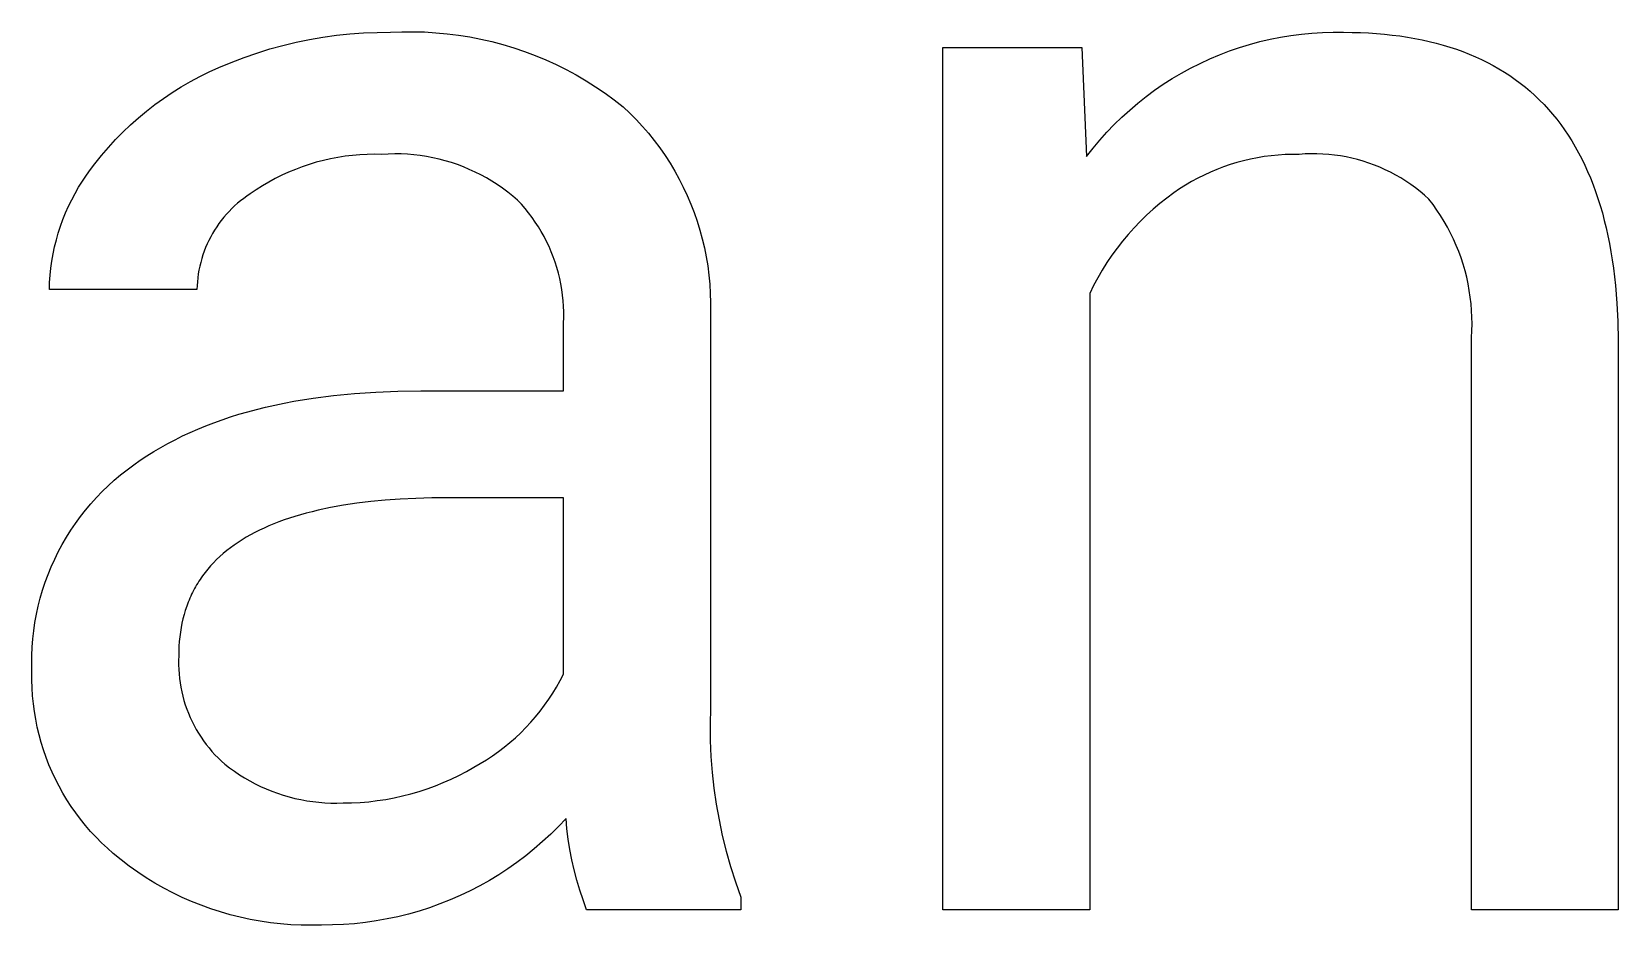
# Model space of a CAD drawing. Header units: millimetres. Extents: x 0 to 5466, y 0 to 3819.
# Drawn here: x 3814.23 to 3859.83, y 240.43 to 266.11 of the extents above; entities that cross this region are included whole.
import ezdxf

# ---------------------------------------------------------------- set-up
doc = ezdxf.new("R2010")
doc.units = ezdxf.units.MM
doc.header["$MEASUREMENT"] = 0
doc.layers.add('Domyślny', color=7, linetype='Continuous', true_color=0x000000)

msp = doc.modelspace()

# ---------------------------------------------------------------- linework, layer by layer
at = {"layer": 'Domyślny'}
for p, q in [((3821.829, 265.812), (3822.211, 265.89)), ((3822.211, 265.89), (3822.597, 265.957)), ((3822.597, 265.957), (3822.984, 266.01)), ((3822.984, 266.01), (3823.372, 266.051)), ((3823.372, 266.051), (3823.762, 266.078)), ((3823.762, 266.078), (3824.153, 266.093)), ((3824.153, 266.093), (3824.544, 266.095)), ((3824.544, 266.095), (3824.87, 266.109)), ((3824.87, 266.109), (3825.196, 266.112)), ((3825.196, 266.112), (3825.522, 266.104)), ((3825.522, 266.104), (3825.848, 266.084)), ((3825.848, 266.084), (3826.173, 266.054)), ((3826.173, 266.054), (3826.497, 266.014)), ((3826.497, 266.014), (3826.819, 265.962)), ((3826.819, 265.962), (3827.139, 265.899)), ((3827.139, 265.899), (3827.457, 265.826)), ((3849.524, 265.826), (3849.82, 265.895)), ((3849.82, 265.895), (3850.119, 265.954)), ((3850.119, 265.954), (3850.419, 266.003)), ((3850.419, 266.003), (3850.721, 266.042)), ((3850.721, 266.042), (3851.024, 266.071)), ((3851.024, 266.071), (3851.328, 266.089)), ((3851.328, 266.089), (3851.632, 266.097)), ((3851.632, 266.097), (3851.936, 266.095)), ((3851.936, 266.095), (3852.179, 266.093)), ((3852.179, 266.093), (3852.418, 266.086)), ((3852.418, 266.086), (3852.653, 266.076)), ((3852.653, 266.076), (3852.884, 266.06)), ((3852.884, 266.06), (3853.112, 266.041)), ((3853.112, 266.041), (3853.335, 266.017)), ((3853.335, 266.017), (3853.555, 265.989)), ((3853.555, 265.989), (3853.771, 265.957)), ((3853.771, 265.957), (3853.983, 265.92)), ((3853.983, 265.92), (3854.192, 265.879)), ((3854.192, 265.879), (3854.397, 265.833)), ((3820.33, 265.372), (3820.699, 265.5)), ((3820.699, 265.5), (3821.072, 265.617)), ((3821.072, 265.617), (3821.449, 265.72)), ((3821.449, 265.72), (3821.829, 265.812)), ((3827.457, 265.826), (3827.773, 265.743)), ((3827.773, 265.743), (3828.085, 265.648)), ((3828.085, 265.648), (3828.394, 265.544)), ((3828.394, 265.544), (3828.7, 265.429)), ((3828.7, 265.429), (3829.001, 265.303)), ((3840.418, 240.872), (3840.418, 265.656)), ((3840.418, 265.656), (3844.41, 265.656)), ((3844.41, 265.656), (3844.548, 262.524)), ((3848.086, 265.331), (3848.367, 265.449)), ((3848.367, 265.449), (3848.651, 265.558)), ((3848.651, 265.558), (3848.939, 265.657)), ((3848.939, 265.657), (3849.23, 265.746)), ((3849.23, 265.746), (3849.524, 265.826)), ((3854.397, 265.833), (3854.598, 265.784)), ((3854.598, 265.784), (3854.795, 265.73)), ((3854.795, 265.73), (3854.988, 265.671)), ((3854.988, 265.671), (3855.178, 265.608)), ((3855.178, 265.608), (3855.364, 265.541)), ((3855.364, 265.541), (3855.546, 265.47)), ((3855.546, 265.47), (3855.724, 265.394)), ((3855.724, 265.394), (3855.898, 265.314)), ((3819.056, 264.821), (3819.328, 264.954)), ((3819.328, 264.954), (3819.605, 265.079)), ((3819.605, 265.079), (3819.965, 265.231)), ((3819.965, 265.231), (3820.33, 265.372)), ((3829.001, 265.303), (3829.298, 265.168)), ((3829.298, 265.168), (3829.591, 265.023)), ((3829.591, 265.023), (3829.878, 264.868)), ((3847.271, 264.92), (3847.538, 265.066)), ((3847.538, 265.066), (3847.81, 265.203)), ((3847.81, 265.203), (3848.086, 265.331)), ((3855.898, 265.314), (3856.069, 265.23)), ((3856.069, 265.23), (3856.236, 265.141)), ((3856.236, 265.141), (3856.399, 265.048)), ((3856.399, 265.048), (3856.558, 264.951)), ((3856.558, 264.951), (3856.714, 264.849)), ((3818.268, 264.365), (3818.525, 264.526)), ((3818.525, 264.526), (3818.788, 264.678)), ((3818.788, 264.678), (3819.056, 264.821)), ((3829.878, 264.868), (3830.16, 264.704)), ((3830.16, 264.704), (3830.436, 264.53)), ((3830.436, 264.53), (3830.707, 264.347)), ((3846.502, 264.428), (3846.753, 264.601)), ((3846.753, 264.601), (3847.009, 264.765)), ((3847.009, 264.765), (3847.271, 264.92)), ((3856.714, 264.849), (3856.865, 264.743)), ((3856.865, 264.743), (3857.013, 264.633)), ((3857.013, 264.633), (3857.158, 264.518)), ((3857.158, 264.518), (3857.298, 264.399)), ((3817.77, 264.018), (3818.016, 264.195)), ((3818.016, 264.195), (3818.268, 264.365)), ((3830.707, 264.347), (3830.971, 264.155)), ((3830.971, 264.155), (3831.228, 263.955)), ((3845.787, 263.861), (3846.019, 264.058)), ((3846.019, 264.058), (3846.258, 264.247)), ((3846.258, 264.247), (3846.502, 264.428)), ((3857.298, 264.399), (3857.435, 264.276)), ((3857.435, 264.276), (3857.567, 264.149)), ((3857.567, 264.149), (3857.696, 264.017)), ((3817.07, 263.435), (3817.296, 263.637)), ((3817.296, 263.637), (3817.53, 263.831)), ((3817.53, 263.831), (3817.77, 264.018)), ((3831.228, 263.955), (3831.42, 263.773)), ((3831.42, 263.773), (3831.605, 263.585)), ((3831.605, 263.585), (3831.784, 263.391)), ((3845.344, 263.444), (3845.562, 263.656)), ((3845.562, 263.656), (3845.787, 263.861)), ((3857.696, 264.017), (3857.822, 263.88)), ((3857.822, 263.88), (3857.943, 263.74)), ((3857.943, 263.74), (3858.061, 263.595)), ((3858.061, 263.595), (3858.174, 263.446)), ((3816.638, 263.009), (3816.85, 263.226)), ((3816.85, 263.226), (3817.07, 263.435)), ((3831.784, 263.391), (3831.956, 263.191)), ((3831.956, 263.191), (3832.122, 262.984)), ((3844.93, 262.997), (3845.133, 263.224)), ((3845.133, 263.224), (3845.344, 263.444)), ((3858.174, 263.446), (3858.285, 263.292)), ((3858.285, 263.292), (3858.391, 263.134)), ((3858.391, 263.134), (3858.493, 262.972)), ((3816.235, 262.554), (3816.433, 262.785)), ((3816.433, 262.785), (3816.638, 263.009)), ((3832.122, 262.984), (3832.28, 262.773)), ((3832.28, 262.773), (3832.431, 262.556)), ((3844.548, 262.524), (3844.735, 262.764)), ((3844.735, 262.764), (3844.93, 262.997)), ((3858.493, 262.972), (3858.592, 262.805)), ((3858.592, 262.805), (3858.687, 262.635)), ((3815.92, 262.154), (3816.046, 262.317)), ((3816.046, 262.317), (3816.235, 262.554)), ((3822.005, 262.23), (3821.806, 262.155)), ((3822.205, 262.298), (3822.005, 262.23)), ((3822.408, 262.359), (3822.205, 262.298)), ((3822.613, 262.413), (3822.408, 262.359)), ((3822.82, 262.459), (3822.613, 262.413)), ((3823.028, 262.499), (3822.82, 262.459)), ((3823.237, 262.532), (3823.028, 262.499)), ((3823.447, 262.557), (3823.237, 262.532)), ((3823.658, 262.575), (3823.447, 262.557)), ((3823.87, 262.586), (3823.658, 262.575)), ((3824.082, 262.589), (3823.87, 262.586)), ((3824.293, 262.586), (3824.082, 262.589)), ((3824.477, 262.596), (3824.293, 262.586)), ((3824.661, 262.6), (3824.477, 262.596)), ((3824.844, 262.597), (3824.661, 262.6)), ((3825.028, 262.588), (3824.844, 262.597)), ((3825.211, 262.573), (3825.028, 262.588)), ((3825.394, 262.552), (3825.211, 262.573)), ((3825.575, 262.524), (3825.394, 262.552)), ((3825.756, 262.49), (3825.575, 262.524)), ((3825.935, 262.449), (3825.756, 262.49)), ((3826.113, 262.403), (3825.935, 262.449)), ((3826.289, 262.35), (3826.113, 262.403)), ((3826.463, 262.291), (3826.289, 262.35)), ((3826.635, 262.227), (3826.463, 262.291)), ((3826.805, 262.156), (3826.635, 262.227)), ((3832.431, 262.556), (3832.574, 262.334)), ((3832.574, 262.334), (3832.71, 262.107)), ((3848.483, 262.226), (3848.294, 262.154)), ((3848.674, 262.291), (3848.483, 262.226)), ((3848.867, 262.35), (3848.674, 262.291)), ((3849.062, 262.403), (3848.867, 262.35)), ((3849.258, 262.449), (3849.062, 262.403)), ((3849.456, 262.489), (3849.258, 262.449)), ((3849.655, 262.522), (3849.456, 262.489)), ((3849.855, 262.548), (3849.655, 262.522)), ((3850.056, 262.567), (3849.855, 262.548)), ((3850.258, 262.58), (3850.056, 262.567)), ((3850.46, 262.586), (3850.258, 262.58)), ((3850.661, 262.586), (3850.46, 262.586)), ((3850.83, 262.597), (3850.661, 262.586)), ((3850.999, 262.603), (3850.83, 262.597)), ((3851.168, 262.602), (3850.999, 262.603)), ((3851.337, 262.596), (3851.168, 262.602)), ((3851.506, 262.584), (3851.337, 262.596)), ((3851.674, 262.566), (3851.506, 262.584)), ((3851.842, 262.542), (3851.674, 262.566)), ((3852.008, 262.512), (3851.842, 262.542)), ((3852.174, 262.477), (3852.008, 262.512)), ((3852.338, 262.436), (3852.174, 262.477)), ((3852.5, 262.389), (3852.338, 262.436)), ((3852.661, 262.337), (3852.5, 262.389)), ((3852.82, 262.279), (3852.661, 262.337)), ((3852.977, 262.215), (3852.82, 262.279)), ((3853.131, 262.146), (3852.977, 262.215)), ((3858.687, 262.635), (3858.778, 262.459)), ((3858.778, 262.459), (3858.865, 262.28)), ((3858.865, 262.28), (3858.949, 262.096)), ((3815.576, 261.64), (3815.684, 261.815)), ((3815.684, 261.815), (3815.799, 261.987)), ((3815.799, 261.987), (3815.92, 262.154)), ((3821.043, 261.79), (3820.86, 261.683)), ((3821.229, 261.891), (3821.043, 261.79)), ((3821.418, 261.986), (3821.229, 261.891)), ((3821.611, 262.074), (3821.418, 261.986)), ((3821.806, 262.155), (3821.611, 262.074)), ((3826.972, 262.079), (3826.805, 262.156)), ((3827.136, 261.997), (3826.972, 262.079)), ((3827.297, 261.909), (3827.136, 261.997)), ((3827.456, 261.816), (3827.297, 261.909)), ((3827.611, 261.717), (3827.456, 261.816)), ((3832.71, 262.107), (3832.837, 261.876)), ((3832.837, 261.876), (3832.957, 261.641)), ((3847.566, 261.806), (3847.392, 261.703)), ((3847.744, 261.902), (3847.566, 261.806)), ((3847.924, 261.992), (3847.744, 261.902)), ((3848.108, 262.076), (3847.924, 261.992)), ((3848.294, 262.154), (3848.108, 262.076)), ((3853.283, 262.072), (3853.131, 262.146)), ((3853.433, 261.993), (3853.283, 262.072)), ((3853.579, 261.908), (3853.433, 261.993)), ((3853.723, 261.819), (3853.579, 261.908)), ((3853.863, 261.724), (3853.723, 261.819)), ((3858.949, 262.096), (3859.029, 261.908)), ((3859.029, 261.908), (3859.105, 261.715)), ((3815.377, 261.279), (3815.473, 261.461)), ((3815.473, 261.461), (3815.576, 261.64)), ((3820.321, 261.321), (3820.232, 261.252)), ((3820.413, 261.387), (3820.321, 261.321)), ((3820.506, 261.45), (3820.413, 261.387)), ((3820.681, 261.569), (3820.506, 261.45)), ((3820.86, 261.683), (3820.681, 261.569)), ((3827.762, 261.613), (3827.611, 261.717)), ((3827.91, 261.503), (3827.762, 261.613)), ((3828.054, 261.389), (3827.91, 261.503)), ((3828.193, 261.27), (3828.054, 261.389)), ((3832.957, 261.641), (3833.069, 261.402)), ((3833.069, 261.402), (3833.173, 261.159)), ((3846.85, 261.331), (3846.651, 261.173)), ((3847.054, 261.482), (3846.85, 261.331)), ((3847.221, 261.596), (3847.054, 261.482)), ((3847.392, 261.703), (3847.221, 261.596)), ((3854, 261.625), (3853.863, 261.724)), ((3854.133, 261.521), (3854, 261.625)), ((3854.263, 261.412), (3854.133, 261.521)), ((3854.388, 261.299), (3854.263, 261.412)), ((3854.506, 261.145), (3854.388, 261.299)), ((3859.105, 261.715), (3859.177, 261.518)), ((3859.177, 261.518), (3859.245, 261.317)), ((3859.245, 261.317), (3859.31, 261.112)), ((3815.126, 260.713), (3815.203, 260.905)), ((3815.203, 260.905), (3815.287, 261.093)), ((3815.287, 261.093), (3815.377, 261.279)), ((3819.823, 260.863), (3819.749, 260.777)), ((3819.899, 260.946), (3819.823, 260.863)), ((3819.978, 261.027), (3819.899, 260.946)), ((3820.06, 261.105), (3819.978, 261.027)), ((3820.145, 261.18), (3820.06, 261.105)), ((3820.232, 261.252), (3820.145, 261.18)), ((3828.303, 261.151), (3828.193, 261.27)), ((3828.409, 261.029), (3828.303, 261.151)), ((3828.511, 260.903), (3828.409, 261.029)), ((3828.609, 260.774), (3828.511, 260.903)), ((3833.173, 261.159), (3833.268, 260.912)), ((3833.268, 260.912), (3833.354, 260.663)), ((3846.27, 260.837), (3846.088, 260.659)), ((3846.457, 261.008), (3846.27, 260.837)), ((3846.651, 261.173), (3846.457, 261.008)), ((3854.618, 260.987), (3854.506, 261.145)), ((3854.724, 260.826), (3854.618, 260.987)), ((3859.31, 261.112), (3859.371, 260.902)), ((3859.371, 260.902), (3859.428, 260.688)), ((3814.993, 260.323), (3815.056, 260.52)), ((3815.056, 260.52), (3815.126, 260.713)), ((3819.485, 260.411), (3819.426, 260.315)), ((3819.546, 260.506), (3819.485, 260.411)), ((3819.611, 260.599), (3819.546, 260.506)), ((3819.678, 260.689), (3819.611, 260.599)), ((3819.749, 260.777), (3819.678, 260.689)), ((3828.702, 260.642), (3828.609, 260.774)), ((3828.79, 260.506), (3828.702, 260.642)), ((3828.874, 260.368), (3828.79, 260.506)), ((3833.354, 260.663), (3833.433, 260.41)), ((3833.433, 260.41), (3833.502, 260.155)), ((3845.912, 260.476), (3845.742, 260.286)), ((3846.088, 260.659), (3845.912, 260.476)), ((3854.825, 260.661), (3854.724, 260.826)), ((3854.921, 260.493), (3854.825, 260.661)), ((3855.011, 260.322), (3854.921, 260.493)), ((3859.428, 260.688), (3859.481, 260.47)), ((3859.481, 260.47), (3859.531, 260.247)), ((3814.843, 259.723), (3814.886, 259.925)), ((3814.886, 259.925), (3814.936, 260.125)), ((3814.936, 260.125), (3814.993, 260.323)), ((3819.272, 260.013), (3819.227, 259.909)), ((3819.32, 260.115), (3819.272, 260.013)), ((3819.372, 260.216), (3819.32, 260.115)), ((3819.426, 260.315), (3819.372, 260.216)), ((3828.953, 260.227), (3828.874, 260.368)), ((3829.027, 260.083), (3828.953, 260.227)), ((3829.097, 259.937), (3829.027, 260.083)), ((3829.161, 259.788), (3829.097, 259.937)), ((3833.502, 260.155), (3833.563, 259.898)), ((3845.579, 260.091), (3845.423, 259.89)), ((3845.742, 260.286), (3845.579, 260.091)), ((3855.095, 260.148), (3855.011, 260.322)), ((3855.173, 259.971), (3855.095, 260.148)), ((3855.245, 259.792), (3855.173, 259.971)), ((3859.531, 260.247), (3859.576, 260.02)), ((3859.576, 260.02), (3859.618, 259.788)), ((3814.779, 259.316), (3814.808, 259.52)), ((3814.808, 259.52), (3814.843, 259.723)), ((3819.085, 259.481), (3819.058, 259.371)), ((3819.115, 259.59), (3819.085, 259.481)), ((3819.149, 259.698), (3819.115, 259.59)), ((3819.186, 259.804), (3819.149, 259.698)), ((3819.227, 259.909), (3819.186, 259.804)), ((3829.22, 259.638), (3829.161, 259.788)), ((3829.274, 259.486), (3829.22, 259.638)), ((3829.323, 259.331), (3829.274, 259.486)), ((3833.563, 259.898), (3833.615, 259.639)), ((3833.615, 259.639), (3833.658, 259.379)), ((3845.132, 259.474), (3844.997, 259.258)), ((3845.274, 259.685), (3845.132, 259.474)), ((3845.423, 259.89), (3845.274, 259.685)), ((3855.311, 259.61), (3855.245, 259.792)), ((3855.371, 259.426), (3855.311, 259.61)), ((3859.618, 259.788), (3859.656, 259.552)), ((3859.656, 259.552), (3859.691, 259.312)), ((3814.743, 258.905), (3814.757, 259.111)), ((3814.757, 259.111), (3814.779, 259.316)), ((3819.001, 259.037), (3818.989, 258.925)), ((3819.016, 259.149), (3819.001, 259.037)), ((3819.035, 259.261), (3819.016, 259.149)), ((3819.058, 259.371), (3819.035, 259.261)), ((3829.367, 259.176), (3829.323, 259.331)), ((3829.405, 259.018), (3829.367, 259.176)), ((3829.438, 258.86), (3829.405, 259.018)), ((3833.658, 259.379), (3833.692, 259.117)), ((3833.692, 259.117), (3833.717, 258.854)), ((3844.869, 259.038), (3844.749, 258.814)), ((3844.997, 259.258), (3844.869, 259.038)), ((3855.425, 259.241), (3855.371, 259.426)), ((3855.472, 259.053), (3855.425, 259.241)), ((3855.513, 258.864), (3855.472, 259.053)), ((3859.691, 259.312), (3859.748, 258.819)), ((3814.735, 258.699), (3814.743, 258.905)), ((3818.978, 258.699), (3814.735, 258.699)), ((3818.982, 258.812), (3818.978, 258.699)), ((3818.989, 258.925), (3818.982, 258.812)), ((3829.465, 258.701), (3829.438, 258.86)), ((3829.488, 258.54), (3829.465, 258.701)), ((3833.717, 258.854), (3833.733, 258.59)), ((3833.733, 258.59), (3833.74, 258.326)), ((3844.749, 258.814), (3844.637, 258.586)), ((3844.637, 258.586), (3844.637, 240.872)), ((3855.548, 258.674), (3855.513, 258.864)), ((3855.576, 258.483), (3855.548, 258.674)), ((3859.748, 258.819), (3859.79, 258.309)), ((3829.504, 258.379), (3829.488, 258.54)), ((3829.516, 258.218), (3829.504, 258.379)), ((3829.521, 258.056), (3829.516, 258.218)), ((3833.74, 258.326), (3833.738, 258.062)), ((3855.598, 258.291), (3855.576, 258.483)), ((3855.613, 258.098), (3855.598, 258.291)), ((3855.622, 257.905), (3855.613, 258.098)), ((3859.79, 258.309), (3859.817, 257.781)), ((3829.516, 257.733), (3829.521, 257.895)), ((3829.516, 255.786), (3829.516, 257.733)), ((3829.521, 257.895), (3829.521, 258.056)), ((3833.738, 258.062), (3833.738, 246.663)), ((3855.621, 257.518), (3855.625, 257.711)), ((3855.625, 257.711), (3855.622, 257.905)), ((3859.817, 257.781), (3859.829, 257.236)), ((3855.61, 257.325), (3855.621, 257.518)), ((3855.61, 240.872), (3855.61, 257.325)), ((3859.829, 257.236), (3859.829, 240.872)), ((3820.951, 255.32), (3821.216, 255.38)), ((3821.216, 255.38), (3821.485, 255.436)), ((3821.485, 255.436), (3821.759, 255.488)), ((3821.759, 255.488), (3822.321, 255.579)), ((3822.321, 255.579), (3822.902, 255.654)), ((3822.902, 255.654), (3823.501, 255.712)), ((3823.501, 255.712), (3824.119, 255.753)), ((3824.119, 255.753), (3824.755, 255.778)), ((3824.755, 255.778), (3825.411, 255.786)), ((3825.411, 255.786), (3829.516, 255.786)), ((3819.461, 254.872), (3819.698, 254.957)), ((3819.698, 254.957), (3819.939, 255.038)), ((3819.939, 255.038), (3820.185, 255.115)), ((3820.185, 255.115), (3820.436, 255.187)), ((3820.436, 255.187), (3820.691, 255.256)), ((3820.691, 255.256), (3820.951, 255.32)), ((3818.348, 254.385), (3818.561, 254.491)), ((3818.561, 254.491), (3818.779, 254.592)), ((3818.779, 254.592), (3819.002, 254.69)), ((3819.002, 254.69), (3819.229, 254.783)), ((3819.229, 254.783), (3819.461, 254.872)), ((3817.541, 253.92), (3817.735, 254.043)), ((3817.735, 254.043), (3817.935, 254.161)), ((3817.935, 254.161), (3818.139, 254.275)), ((3818.139, 254.275), (3818.348, 254.385)), ((3816.972, 253.522), (3817.165, 253.663)), ((3817.165, 253.663), (3817.35, 253.794)), ((3817.35, 253.794), (3817.541, 253.92)), ((3816.425, 253.06), (3816.602, 253.221)), ((3816.602, 253.221), (3816.784, 253.375)), ((3816.784, 253.375), (3816.972, 253.522)), ((3815.928, 252.545), (3816.087, 252.722)), ((3816.087, 252.722), (3816.253, 252.894)), ((3816.253, 252.894), (3816.425, 253.06)), ((3824.391, 252.645), (3823.975, 252.605)), ((3824.823, 252.676), (3824.391, 252.645)), ((3825.27, 252.698), (3824.823, 252.676)), ((3825.732, 252.711), (3825.27, 252.698)), ((3826.209, 252.716), (3825.732, 252.711)), ((3829.516, 252.716), (3826.209, 252.716)), ((3829.516, 247.644), (3829.516, 252.716)), ((3815.487, 251.98), (3815.627, 252.173)), ((3815.627, 252.173), (3815.774, 252.362)), ((3815.774, 252.362), (3815.928, 252.545)), ((3821.794, 252.178), (3821.636, 252.128)), ((3821.955, 252.226), (3821.794, 252.178)), ((3822.119, 252.272), (3821.955, 252.226)), ((3822.288, 252.315), (3822.119, 252.272)), ((3822.46, 252.356), (3822.288, 252.315)), ((3822.816, 252.431), (3822.46, 252.356)), ((3823.187, 252.498), (3822.816, 252.431)), ((3823.573, 252.556), (3823.187, 252.498)), ((3823.975, 252.605), (3823.573, 252.556)), ((3815.226, 251.58), (3815.353, 251.782)), ((3815.353, 251.782), (3815.487, 251.98)), ((3820.642, 251.716), (3820.516, 251.649)), ((3820.773, 251.782), (3820.642, 251.716)), ((3820.907, 251.845), (3820.773, 251.782)), ((3821.046, 251.906), (3820.907, 251.845)), ((3821.188, 251.965), (3821.046, 251.906)), ((3821.333, 252.022), (3821.188, 251.965)), ((3821.483, 252.076), (3821.333, 252.022)), ((3821.636, 252.128), (3821.483, 252.076)), ((3814.993, 251.163), (3815.106, 251.373)), ((3815.106, 251.373), (3815.226, 251.58)), ((3819.938, 251.277), (3819.834, 251.196)), ((3820.046, 251.356), (3819.938, 251.277)), ((3820.158, 251.432), (3820.046, 251.356)), ((3820.273, 251.507), (3820.158, 251.432)), ((3820.392, 251.579), (3820.273, 251.507)), ((3820.516, 251.649), (3820.392, 251.579)), ((3814.79, 250.731), (3814.888, 250.948)), ((3814.888, 250.948), (3814.993, 251.163)), ((3819.455, 250.849), (3819.37, 250.757)), ((3819.544, 250.939), (3819.455, 250.849)), ((3819.637, 251.027), (3819.544, 250.939)), ((3819.734, 251.112), (3819.637, 251.027)), ((3819.834, 251.196), (3819.734, 251.112)), ((3814.617, 250.285), (3814.7, 250.51)), ((3814.7, 250.51), (3814.79, 250.731)), ((3819.067, 250.366), (3819.033, 250.315)), ((3819.102, 250.417), (3819.067, 250.366)), ((3819.137, 250.467), (3819.102, 250.417)), ((3819.174, 250.517), (3819.137, 250.467)), ((3819.211, 250.566), (3819.174, 250.517)), ((3819.249, 250.615), (3819.211, 250.566)), ((3819.289, 250.663), (3819.249, 250.615)), ((3819.37, 250.757), (3819.289, 250.663)), ((3814.475, 249.829), (3814.542, 250.059)), ((3814.542, 250.059), (3814.617, 250.285)), ((3818.825, 249.94), (3818.799, 249.884)), ((3818.852, 249.995), (3818.825, 249.94)), ((3818.88, 250.05), (3818.852, 249.995)), ((3818.908, 250.104), (3818.88, 250.05)), ((3818.938, 250.158), (3818.908, 250.104)), ((3818.969, 250.211), (3818.938, 250.158)), ((3819.001, 250.263), (3818.969, 250.211)), ((3819.033, 250.315), (3819.001, 250.263)), ((3814.365, 249.365), (3814.416, 249.598)), ((3814.416, 249.598), (3814.475, 249.829)), ((3818.643, 249.478), (3818.607, 249.357)), ((3818.683, 249.597), (3818.643, 249.478)), ((3818.726, 249.713), (3818.683, 249.597)), ((3818.749, 249.771), (3818.726, 249.713)), ((3818.774, 249.828), (3818.749, 249.771)), ((3818.799, 249.884), (3818.774, 249.828)), ((3814.287, 248.894), (3814.322, 249.13)), ((3814.322, 249.13), (3814.365, 249.365)), ((3818.522, 248.981), (3818.501, 248.851)), ((3818.546, 249.108), (3818.522, 248.981)), ((3818.575, 249.234), (3818.546, 249.108)), ((3818.607, 249.357), (3818.575, 249.234)), ((3814.241, 248.418), (3814.26, 248.656)), ((3814.26, 248.656), (3814.287, 248.894)), ((3818.471, 248.584), (3818.461, 248.448)), ((3818.484, 248.719), (3818.471, 248.584)), ((3818.501, 248.851), (3818.484, 248.719)), ((3814.229, 247.941), (3814.231, 248.179)), ((3814.231, 248.179), (3814.241, 248.418)), ((3818.454, 248.168), (3818.449, 248.039)), ((3818.455, 248.309), (3818.454, 248.168)), ((3818.461, 248.448), (3818.455, 248.309)), ((3814.235, 247.702), (3814.229, 247.941)), ((3814.233, 247.475), (3814.235, 247.702)), ((3818.449, 248.039), (3818.449, 247.909)), ((3818.449, 247.909), (3818.453, 247.78)), ((3818.453, 247.78), (3818.462, 247.651)), ((3818.462, 247.651), (3818.475, 247.522)), ((3829.419, 247.458), (3829.516, 247.644)), ((3814.24, 247.248), (3814.233, 247.475)), ((3814.254, 247.021), (3814.24, 247.248)), ((3818.475, 247.522), (3818.492, 247.393)), ((3818.492, 247.393), (3818.513, 247.266)), ((3818.513, 247.266), (3818.539, 247.139)), ((3829.207, 247.097), (3829.316, 247.275)), ((3829.316, 247.275), (3829.419, 247.458)), ((3814.276, 246.795), (3814.254, 247.021)), ((3814.305, 246.57), (3814.276, 246.795)), ((3818.539, 247.139), (3818.569, 247.013)), ((3818.569, 247.013), (3818.604, 246.888)), ((3818.604, 246.888), (3818.642, 246.765)), ((3818.642, 246.765), (3818.685, 246.642)), ((3828.844, 246.584), (3828.971, 246.751)), ((3828.971, 246.751), (3829.092, 246.922)), ((3829.092, 246.922), (3829.207, 247.097)), ((3814.343, 246.346), (3814.305, 246.57)), ((3814.388, 246.123), (3814.343, 246.346)), ((3818.685, 246.642), (3818.731, 246.522)), ((3818.731, 246.522), (3818.782, 246.402)), ((3818.782, 246.402), (3818.837, 246.285)), ((3818.837, 246.285), (3818.895, 246.17)), ((3828.432, 246.11), (3828.575, 246.263)), ((3828.575, 246.263), (3828.712, 246.421)), ((3828.712, 246.421), (3828.844, 246.584)), ((3833.738, 246.663), (3833.728, 246.203)), ((3814.44, 245.902), (3814.388, 246.123)), ((3814.5, 245.683), (3814.44, 245.902)), ((3818.895, 246.17), (3818.958, 246.056)), ((3818.958, 246.056), (3819.024, 245.945)), ((3819.024, 245.945), (3819.094, 245.836)), ((3819.094, 245.836), (3819.168, 245.73)), ((3827.974, 245.68), (3828.131, 245.818)), ((3828.131, 245.818), (3828.284, 245.962)), ((3828.284, 245.962), (3828.432, 246.11)), ((3833.728, 246.203), (3833.733, 245.742)), ((3814.568, 245.466), (3814.5, 245.683)), ((3814.643, 245.252), (3814.568, 245.466)), ((3819.168, 245.73), (3819.245, 245.626)), ((3819.245, 245.626), (3819.325, 245.524)), ((3819.325, 245.524), (3819.409, 245.426)), ((3819.409, 245.426), (3819.496, 245.33)), ((3819.496, 245.33), (3819.587, 245.237)), ((3827.474, 245.299), (3827.645, 245.421)), ((3827.645, 245.421), (3827.811, 245.548)), ((3827.811, 245.548), (3827.974, 245.68)), ((3833.733, 245.742), (3833.752, 245.282)), ((3814.725, 245.04), (3814.643, 245.252)), ((3814.814, 244.831), (3814.725, 245.04)), ((3819.587, 245.237), (3819.68, 245.148)), ((3819.68, 245.148), (3819.776, 245.061)), ((3819.776, 245.061), (3819.914, 244.954)), ((3819.914, 244.954), (3820.055, 244.852)), ((3826.725, 244.849), (3826.939, 244.97)), ((3826.939, 244.97), (3827.121, 245.074)), ((3827.121, 245.074), (3827.3, 245.184)), ((3827.3, 245.184), (3827.474, 245.299)), ((3833.752, 245.282), (3833.787, 244.822)), ((3814.911, 244.626), (3814.814, 244.831)), ((3815.014, 244.424), (3814.911, 244.626)), ((3815.124, 244.225), (3815.014, 244.424)), ((3820.055, 244.852), (3820.2, 244.755)), ((3820.2, 244.755), (3820.347, 244.663)), ((3820.347, 244.663), (3820.498, 244.576)), ((3820.498, 244.576), (3820.652, 244.494)), ((3820.652, 244.494), (3820.808, 244.417)), ((3820.808, 244.417), (3820.967, 244.346)), ((3825.598, 244.35), (3825.83, 244.435)), ((3825.83, 244.435), (3826.058, 244.527)), ((3826.058, 244.527), (3826.284, 244.627)), ((3826.284, 244.627), (3826.506, 244.734)), ((3826.506, 244.734), (3826.725, 244.849)), ((3833.787, 244.822), (3833.838, 244.364)), ((3815.241, 244.03), (3815.124, 244.225)), ((3815.365, 243.84), (3815.241, 244.03)), ((3820.967, 244.346), (3821.129, 244.281)), ((3821.129, 244.281), (3821.292, 244.221)), ((3821.292, 244.221), (3821.457, 244.166)), ((3821.457, 244.166), (3821.625, 244.117)), ((3821.625, 244.117), (3821.793, 244.074)), ((3821.793, 244.074), (3821.964, 244.037)), ((3821.964, 244.037), (3822.135, 244.006)), ((3822.135, 244.006), (3822.307, 243.98)), ((3822.307, 243.98), (3822.48, 243.961)), ((3823.669, 243.959), (3823.915, 243.979)), ((3823.915, 243.979), (3824.16, 244.008)), ((3824.16, 244.008), (3824.404, 244.045)), ((3824.404, 244.045), (3824.647, 244.09)), ((3824.647, 244.09), (3824.887, 244.143)), ((3824.887, 244.143), (3825.127, 244.204)), ((3825.127, 244.204), (3825.363, 244.273)), ((3825.363, 244.273), (3825.598, 244.35)), ((3833.838, 244.364), (3833.903, 243.908)), ((3815.495, 243.654), (3815.365, 243.84)), ((3815.631, 243.472), (3815.495, 243.654)), ((3822.48, 243.961), (3822.654, 243.947)), ((3822.654, 243.947), (3822.828, 243.94)), ((3822.828, 243.94), (3823.002, 243.938)), ((3823.002, 243.938), (3823.176, 243.942)), ((3823.176, 243.942), (3823.423, 243.946)), ((3823.423, 243.946), (3823.669, 243.959)), ((3833.903, 243.908), (3833.983, 243.454)), ((3815.774, 243.295), (3815.631, 243.472)), ((3815.922, 243.123), (3815.774, 243.295)), ((3816.076, 242.956), (3815.922, 243.123)), ((3829.368, 243.267), (3829.144, 243.045)), ((3829.585, 243.497), (3829.368, 243.267)), ((3829.612, 243.198), (3829.585, 243.497)), ((3829.649, 242.9), (3829.612, 243.198)), ((3833.983, 243.454), (3834.078, 243.003)), ((3816.236, 242.795), (3816.076, 242.956)), ((3816.402, 242.639), (3816.236, 242.795)), ((3816.572, 242.489), (3816.402, 242.639)), ((3828.673, 242.624), (3828.428, 242.425)), ((3828.912, 242.83), (3828.673, 242.624)), ((3829.144, 243.045), (3828.912, 242.83)), ((3829.695, 242.604), (3829.649, 242.9)), ((3829.752, 242.309), (3829.695, 242.604)), ((3834.078, 243.003), (3834.188, 242.556)), ((3816.8, 242.303), (3816.572, 242.489)), ((3817.034, 242.124), (3816.8, 242.303)), ((3828.176, 242.235), (3827.917, 242.053)), ((3828.428, 242.425), (3828.176, 242.235)), ((3829.818, 242.016), (3829.752, 242.309)), ((3834.188, 242.556), (3834.313, 242.112)), ((3817.274, 241.954), (3817.034, 242.124)), ((3817.52, 241.792), (3817.274, 241.954)), ((3817.771, 241.638), (3817.52, 241.792)), ((3827.383, 241.717), (3827.108, 241.562)), ((3827.653, 241.88), (3827.383, 241.717)), ((3827.917, 242.053), (3827.653, 241.88)), ((3829.894, 241.726), (3829.818, 242.016)), ((3829.979, 241.438), (3829.894, 241.726)), ((3834.313, 242.112), (3834.452, 241.673)), ((3818.027, 241.492), (3817.771, 241.638)), ((3818.288, 241.356), (3818.027, 241.492)), ((3818.553, 241.228), (3818.288, 241.356)), ((3818.823, 241.109), (3818.553, 241.228)), ((3826.543, 241.281), (3826.253, 241.154)), ((3826.828, 241.417), (3826.543, 241.281)), ((3827.108, 241.562), (3826.828, 241.417)), ((3830.074, 241.153), (3829.979, 241.438)), ((3834.452, 241.673), (3834.605, 241.238)), ((3834.605, 241.238), (3834.605, 240.872)), ((3819.096, 241), (3818.823, 241.109)), ((3819.373, 240.899), (3819.096, 241)), ((3819.653, 240.808), (3819.373, 240.899)), ((3819.936, 240.727), (3819.653, 240.808)), ((3825.362, 240.835), (3825.058, 240.749)), ((3825.662, 240.932), (3825.362, 240.835)), ((3825.96, 241.038), (3825.662, 240.932)), ((3826.253, 241.154), (3825.96, 241.038)), ((3830.178, 240.872), (3830.074, 241.153)), ((3834.605, 240.872), (3830.178, 240.872)), ((3844.637, 240.872), (3840.418, 240.872)), ((3859.829, 240.872), (3855.61, 240.872)), ((3820.221, 240.655), (3819.936, 240.727)), ((3820.509, 240.593), (3820.221, 240.655)), ((3820.799, 240.541), (3820.509, 240.593)), ((3821.09, 240.498), (3820.799, 240.541)), ((3821.383, 240.465), (3821.09, 240.498)), ((3821.676, 240.442), (3821.383, 240.465)), ((3821.97, 240.429), (3821.676, 240.442)), ((3822.265, 240.426), (3821.97, 240.429)), ((3822.559, 240.433), (3822.265, 240.426)), ((3822.875, 240.436), (3822.559, 240.433)), ((3823.19, 240.449), (3822.875, 240.436)), ((3823.505, 240.472), (3823.19, 240.449)), ((3823.819, 240.507), (3823.505, 240.472)), ((3824.132, 240.552), (3823.819, 240.507)), ((3824.443, 240.607), (3824.132, 240.552)), ((3824.752, 240.673), (3824.443, 240.607)), ((3825.058, 240.749), (3824.752, 240.673))]:
    msp.add_line(p, q, dxfattribs=at)

doc.saveas('drawing.dxf')
